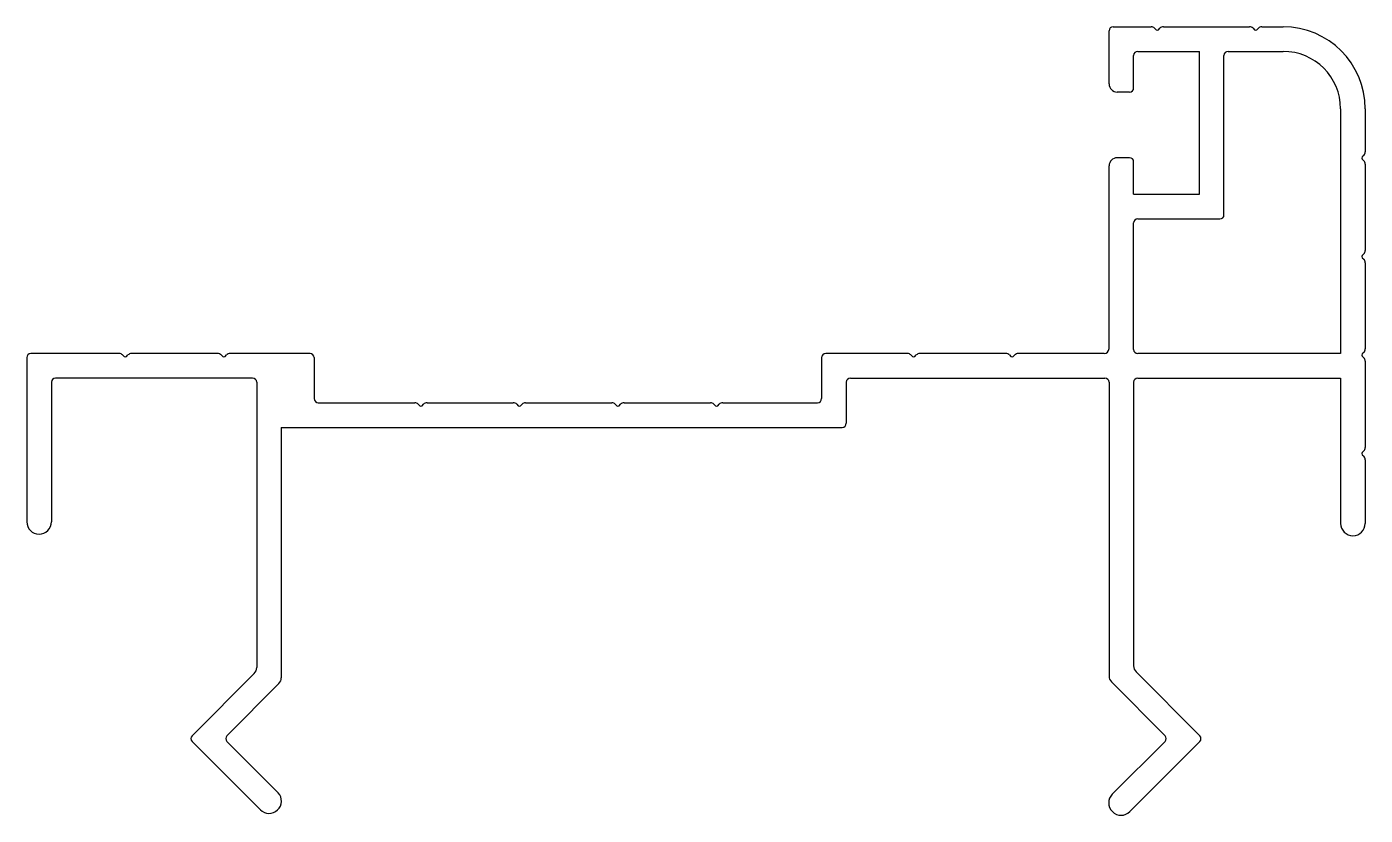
# Model space of a CAD drawing. Extents: x 1883.7 to 1965.2, y 1711 to 1759.
import ezdxf

# ---------------------------------------------------------------- set-up
doc = ezdxf.new("R2010")
doc.units = 0
doc.layers.get('0').update_dxf_attribs({"linetype": 'CONTINUOUS'})

msp = doc.modelspace()

# ---------------------------------------------------------------- linework, layer by layer
for p, q in [((1949.827, 1758.995), (1952.135, 1758.995)), ((1952.347, 1758.908), (1952.439, 1758.816)), ((1952.58, 1758.816), (1952.671, 1758.908)), ((1952.884, 1758.995), (1958.135, 1758.995)), ((1958.347, 1758.908), (1958.439, 1758.816)), ((1958.58, 1758.816), (1958.671, 1758.908)), ((1958.884, 1758.995), (1960.177, 1758.995)), ((1949.577, 1755.52), (1949.577, 1758.745)), ((1951.077, 1755.27), (1951.077, 1757.245)), ((1951.327, 1757.495), (1955.077, 1757.495)), ((1955.077, 1748.795), (1955.077, 1757.495)), ((1956.577, 1747.545), (1956.577, 1757.245)), ((1956.827, 1757.495), (1960.177, 1757.495)), ((1950.827, 1755.02), (1950.077, 1755.02)), ((1963.677, 1753.995), (1963.677, 1739.095)), ((1965.177, 1753.995), (1965.177, 1751.373)), ((1950.827, 1751.02), (1950.077, 1751.02)), ((1951.077, 1748.795), (1951.077, 1750.77)), ((1965.089, 1751.161), (1964.998, 1751.069)), ((1964.998, 1750.928), (1965.089, 1750.836)), ((1965.177, 1750.624), (1965.177, 1745.373)), ((1949.577, 1739.395), (1949.577, 1750.52)), ((1951.077, 1748.795), (1955.077, 1748.795)), ((1951.077, 1739.345), (1951.077, 1747.045)), ((1951.327, 1747.295), (1956.327, 1747.295)), ((1965.089, 1745.161), (1964.998, 1745.069)), ((1964.998, 1744.928), (1965.089, 1744.836)), ((1965.177, 1744.624), (1965.177, 1739.373)), ((1883.677, 1738.845), (1883.677, 1728.845)), ((1889.303, 1739.095), (1883.927, 1739.095)), ((1889.515, 1739.008), (1889.607, 1738.916)), ((1889.748, 1738.916), (1889.839, 1739.008)), ((1895.303, 1739.095), (1890.051, 1739.095)), ((1895.515, 1739.008), (1895.607, 1738.916)), ((1895.748, 1738.916), (1895.839, 1739.008)), ((1900.927, 1739.095), (1896.051, 1739.095)), ((1901.177, 1738.845), (1901.177, 1736.345)), ((1932.077, 1738.845), (1932.077, 1736.345)), ((1937.303, 1739.095), (1932.327, 1739.095)), ((1937.515, 1739.008), (1937.606, 1738.916)), ((1937.748, 1738.916), (1937.839, 1739.008)), ((1943.303, 1739.095), (1938.051, 1739.095)), ((1943.515, 1739.008), (1943.606, 1738.916)), ((1943.748, 1738.916), (1943.839, 1739.008)), ((1949.277, 1739.095), (1944.051, 1739.095)), ((1963.677, 1739.095), (1951.327, 1739.095)), ((1965.089, 1739.161), (1964.998, 1739.069)), ((1964.998, 1738.928), (1965.089, 1738.836)), ((1965.177, 1738.624), (1965.177, 1733.373)), ((1897.427, 1737.595), (1885.427, 1737.595)), ((1933.827, 1737.595), (1949.327, 1737.595)), ((1951.327, 1737.595), (1963.677, 1737.595)), ((1963.677, 1737.595), (1963.677, 1728.745)), ((1885.177, 1737.345), (1885.177, 1728.845)), ((1897.677, 1737.345), (1897.677, 1719.966)), ((1933.577, 1737.345), (1933.577, 1734.845)), ((1949.577, 1737.345), (1949.577, 1719.447)), ((1951.077, 1737.345), (1951.077, 1720.066)), ((1901.427, 1736.095), (1907.303, 1736.095)), ((1907.515, 1736.008), (1907.607, 1735.916)), ((1907.748, 1735.916), (1907.839, 1736.008)), ((1908.051, 1736.095), (1913.303, 1736.095)), ((1913.515, 1736.008), (1913.606, 1735.916)), ((1913.748, 1735.916), (1913.839, 1736.008)), ((1914.051, 1736.095), (1919.303, 1736.095)), ((1919.515, 1736.008), (1919.606, 1735.916)), ((1919.748, 1735.916), (1919.839, 1736.008)), ((1920.051, 1736.095), (1925.303, 1736.095)), ((1925.515, 1736.008), (1925.606, 1735.916)), ((1925.748, 1735.916), (1925.839, 1736.008)), ((1926.051, 1736.095), (1931.827, 1736.095)), ((1899.177, 1734.595), (1899.177, 1719.346)), ((1899.177, 1734.595), (1933.327, 1734.595)), ((1965.089, 1733.161), (1964.998, 1733.069)), ((1964.998, 1732.928), (1965.089, 1732.836)), ((1965.177, 1732.624), (1965.177, 1728.745)), ((1955.104, 1715.818), (1951.223, 1719.713)), ((1893.75, 1715.818), (1897.531, 1719.613)), ((1895.868, 1715.818), (1899.031, 1718.993)), ((1952.987, 1715.818), (1949.723, 1719.094)), ((1893.75, 1715.465), (1897.9, 1711.309)), ((1895.868, 1715.465), (1898.99, 1712.341)), ((1952.987, 1715.465), (1949.777, 1712.253)), ((1955.104, 1715.465), (1950.839, 1711.194))]:
    msp.add_line(p, q)
for centre, radius, start, end in [((1949.827, 1758.745), 0.25, 90, 180), ((1952.135, 1758.695), 0.3, 45, 90), ((1952.509, 1758.887), 0.1, 225, 315), ((1952.884, 1758.695), 0.3, 90, 135), ((1958.135, 1758.695), 0.3, 45, 90), ((1958.509, 1758.887), 0.1, 225, 315), ((1958.884, 1758.695), 0.3, 90, 135), ((1960.177, 1753.995), 5, 0, 90), ((1951.327, 1757.245), 0.25, 90, 180), ((1956.827, 1757.245), 0.25, 90, 180), ((1960.177, 1753.995), 3.5, 0, 90), ((1950.077, 1755.52), 0.5, 180, 270), ((1950.827, 1755.27), 0.25, 270, 360), ((1950.077, 1750.52), 0.5, 90, 180), ((1950.827, 1750.77), 0.25, 0, 90), ((1965.069, 1750.999), 0.1, 135.00053, 225.00053), ((1964.877, 1751.373), 0.3, 315.00053, 0), ((1964.877, 1750.624), 0.3, 0, 45.00053), ((1956.327, 1747.545), 0.25, 270, 360), ((1951.327, 1747.045), 0.25, 90, 180), ((1965.069, 1744.999), 0.1, 135, 225), ((1964.877, 1745.373), 0.3, 315, 360), ((1964.877, 1744.624), 0.3, 0, 45), ((1949.277, 1739.395), 0.3, 270, 0), ((1951.327, 1739.345), 0.25, 180, 270), ((1964.877, 1739.373), 0.3, 315, 360), ((1883.927, 1738.845), 0.25, 90, 180), ((1889.303, 1738.795), 0.3, 45.00053, 90), ((1889.677, 1738.987), 0.1, 225.00085, 315.00085), ((1890.051, 1738.795), 0.3, 90, 135.00053), ((1895.303, 1738.795), 0.3, 45.00053, 90), ((1895.677, 1738.987), 0.1, 225.00053, 315.00053), ((1896.051, 1738.795), 0.3, 90, 135.00053), ((1900.927, 1738.845), 0.25, 0, 90), ((1932.327, 1738.845), 0.25, 90, 180), ((1937.303, 1738.795), 0.3, 45, 90), ((1937.677, 1738.987), 0.1, 225, 315), ((1938.051, 1738.795), 0.3, 90, 135), ((1943.303, 1738.795), 0.3, 45, 90), ((1943.677, 1738.987), 0.1, 225, 315), ((1944.051, 1738.795), 0.3, 90, 135), ((1965.069, 1738.999), 0.1, 135, 225), ((1964.877, 1738.624), 0.3, 0, 45), ((1885.427, 1737.345), 0.25, 90, 180), ((1897.427, 1737.345), 0.25, 0, 90), ((1933.827, 1737.345), 0.25, 90, 180), ((1949.327, 1737.345), 0.25, 0, 90), ((1951.327, 1737.345), 0.25, 90, 180), ((1901.427, 1736.345), 0.25, 180, 270), ((1907.303, 1735.795), 0.3, 45.00053, 90), ((1908.051, 1735.795), 0.3, 90, 135.00053), ((1913.303, 1735.795), 0.3, 45, 90), ((1914.051, 1735.795), 0.3, 90, 135), ((1919.303, 1735.795), 0.3, 45, 90), ((1920.051, 1735.795), 0.3, 90, 135), ((1925.303, 1735.795), 0.3, 45, 90), ((1926.051, 1735.795), 0.3, 90, 135), ((1931.827, 1736.345), 0.25, 270, 0), ((1907.677, 1735.987), 0.1, 225.00053, 315.00053), ((1913.677, 1735.987), 0.1, 225, 315), ((1919.677, 1735.987), 0.1, 225, 315), ((1925.677, 1735.987), 0.1, 225, 315), ((1933.327, 1734.845), 0.25, 270, 0), ((1965.069, 1732.999), 0.1, 135, 225), ((1964.877, 1733.373), 0.3, 315, 360), ((1964.877, 1732.624), 0.3, 0, 45), ((1884.427, 1728.845), 0.75, 180, 0), ((1964.427, 1728.745), 0.75, 180, 0), ((1897.177, 1719.966), 0.5, 315.10269, 0), ((1951.577, 1720.066), 0.5, 180, 224.89731), ((1898.677, 1719.346), 0.5, 315.10269, 0), ((1950.077, 1719.447), 0.5, 180, 224.89731), ((1893.927, 1715.642), 0.25, 135.10269, 224.89731), ((1896.045, 1715.642), 0.25, 135.10269, 224.89731), ((1952.81, 1715.642), 0.25, 315.10269, 44.89731), ((1954.927, 1715.642), 0.25, 315.10269, 44.89731), ((1898.432, 1711.839), 0.75, 224.9334, 41.97857), ((1950.308, 1711.724), 0.75, 135.10269, 315.10269)]:
    msp.add_arc(centre, radius, start, end)

doc.saveas('drawing.dxf')
